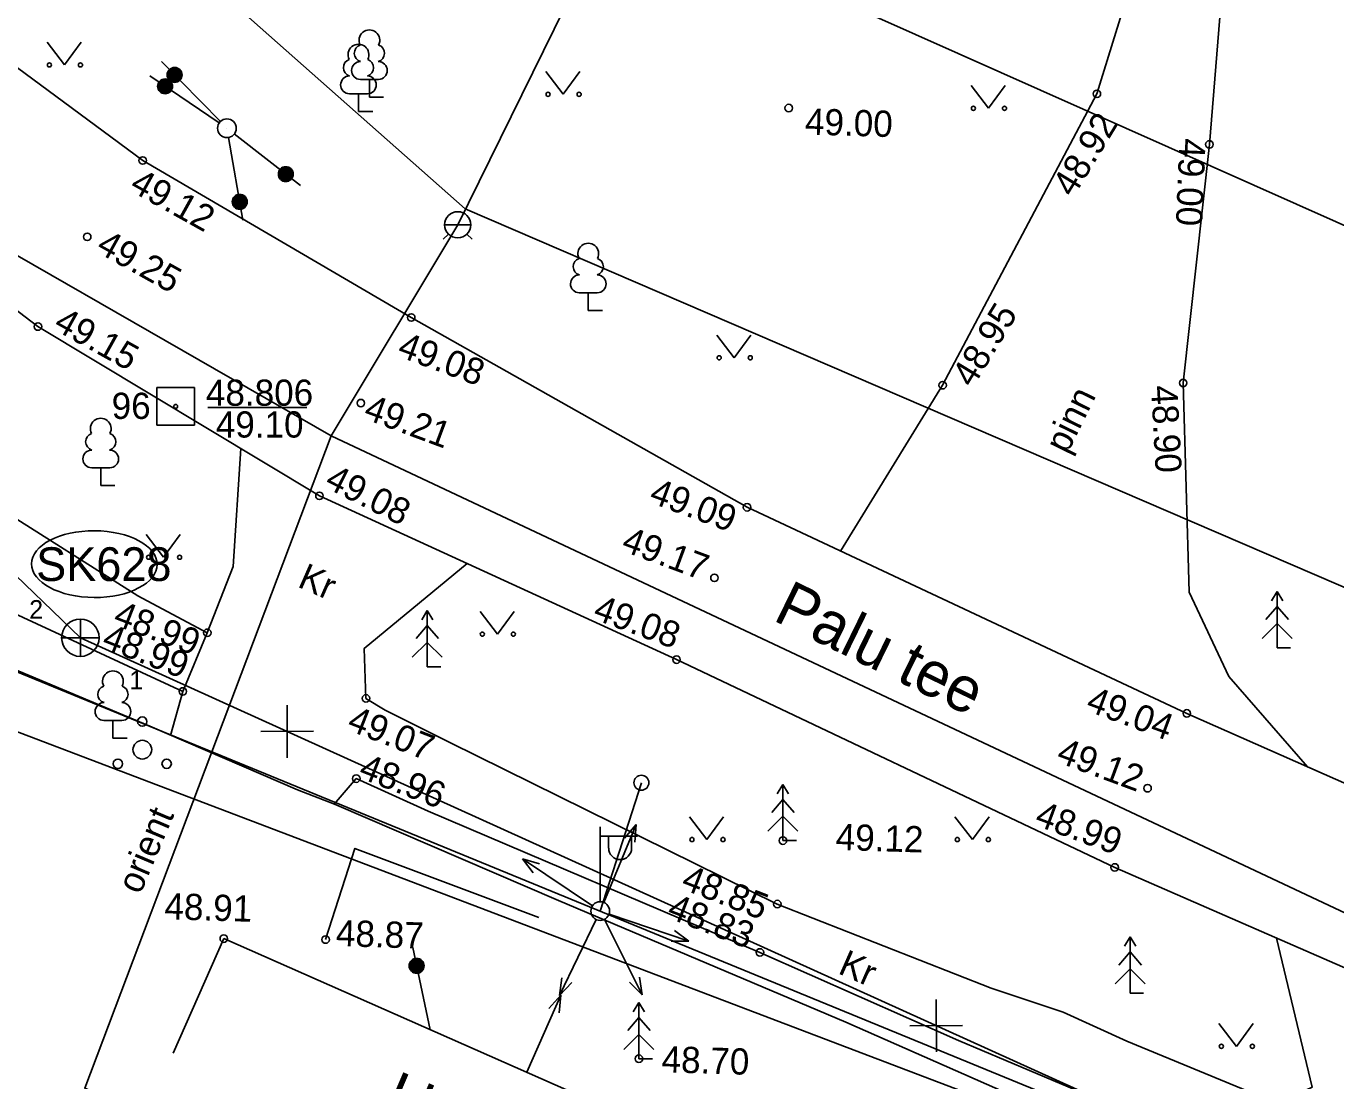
# Model space of a CAD drawing. Extents: x 640958 to 642190, y 6455812 to 6456715.
# Drawn here: x 641164.1 to 641199.07, y 6456313.46 to 6456341.62 of the extents above; entities that cross this region are included whole.
import ezdxf

# ---------------------------------------------------------------- set-up
doc = ezdxf.new("R2010")
doc.units = 0
for name, color, linetype in [('AED', 7, 'Continuous'), ('ALUSVORK', 7, 'Continuous'), ('HALJASTUS', 7, 'Continuous'), ('HOONE', 7, 'Continuous'), ('KAEVU_NR', 7, 'Continuous'), ('KORGUS', 7, 'Continuous'), ('MOOTPIIR', 7, 'Continuous'), ('MPOHULIIN', 7, 'Continuous'), ('PIIR', 7, 'Continuous'), ('POST', 7, 'Continuous'), ('PUU', 7, 'Continuous'), ('SIOHULIIN', 7, 'Continuous'), ('SKKAEV', 7, 'Continuous'), ('SKTRASS', 7, 'Continuous'), ('TEE', 7, 'Continuous'), ('TORU_NR', 7, 'Continuous'), ('VKAEV', 7, 'Continuous'), ('VTRASS', 7, 'Continuous')]:
    doc.layers.add(name, color=color, linetype=linetype)

msp = doc.modelspace()

# ---------------------------------------------------------------- linework, layer by layer
at = {"layer": 'AED'}
msp.add_lwpolyline([(641163.458, 6456324.591), (641167.397, 6456322.935), (641171.345, 6456321.231), (641172.331, 6456320.844), (641178.312, 6456318.279), (641185.984, 6456315.026), (641192.889, 6456311.986)], dxfattribs=at)
at = {"layer": 'ALUSVORK'}
msp.add_line((641168.95, 6456331.44), (641171.59, 6456331.44), dxfattribs=at)
msp.add_lwpolyline([(641167.589, 6456331.971), (641168.589, 6456331.971), (641168.589, 6456330.971), (641167.589, 6456330.971)], close=True, dxfattribs=at)
msp.add_circle((641168.089, 6456331.471), 0.05, dxfattribs=at)
at = {"layer": 'HALJASTUS'}
for p, q in [((641164.654, 6456341.196), (641165.117, 6456340.59)), ((641165.117, 6456340.59), (641165.563, 6456341.196)), ((641177.97, 6456340.413), (641178.434, 6456339.806)), ((641178.434, 6456339.806), (641178.879, 6456340.413)), ((641189.328, 6456340.037), (641189.792, 6456339.431)), ((641189.792, 6456339.431), (641190.237, 6456340.037)), ((641182.54, 6456333.376), (641183.003, 6456332.769)), ((641183.003, 6456332.769), (641183.449, 6456333.376)), ((641167.301, 6456328.048), (641167.765, 6456327.442)), ((641167.765, 6456327.442), (641168.21, 6456328.048)), ((641176.216, 6456325.996), (641176.68, 6456325.389)), ((641176.68, 6456325.389), (641177.125, 6456325.996)), ((641181.811, 6456320.51), (641182.275, 6456319.903)), ((641182.275, 6456319.903), (641182.72, 6456320.51)), ((641188.898, 6456320.51), (641189.362, 6456319.903)), ((641189.362, 6456319.903), (641189.807, 6456320.51)), ((641195.948, 6456314.987), (641196.412, 6456314.38)), ((641196.412, 6456314.38), (641196.857, 6456314.987))]:
    msp.add_line(p, q, dxfattribs=at)
msp.add_lwpolyline([(641177.789, 6456317.823), (641172.874, 6456319.667), (641172.092, 6456317.232)], dxfattribs=at)
for centre in [(641164.716, 6456340.59), (641165.545, 6456340.59), (641178.033, 6456339.806), (641178.861, 6456339.806), (641189.391, 6456339.431), (641190.22, 6456339.431), (641182.602, 6456332.769), (641183.431, 6456332.769), (641167.364, 6456327.442), (641168.192, 6456327.442), (641176.278, 6456325.389), (641177.107, 6456325.389), (641181.874, 6456319.903), (641182.702, 6456319.903), (641188.961, 6456319.903), (641189.79, 6456319.903), (641196.011, 6456314.38), (641196.839, 6456314.38)]:
    msp.add_circle(centre, 0.055, dxfattribs=at)
at = {"layer": 'HOONE'}
msp.add_line((641168.024, 6456314.2), (641169.372, 6456317.258), dxfattribs=at)
msp.add_lwpolyline([(641169.372, 6456317.258), (641180.359, 6456312.413)], dxfattribs=at)
at = {"layer": 'KAEVU_NR'}
msp.add_ellipse((641165.916, 6456327.258), major_axis=(1.678, -0.009), ratio=0.531431, dxfattribs=at)
at = {"layer": 'KORGUS'}
for centre in [(641192.688, 6456339.818), (641184.458, 6456339.438), (641195.691, 6456338.467), (641167.208, 6456338.038), (641165.726, 6456335.999), (641174.378, 6456333.846), (641164.41, 6456333.603), (641188.569, 6456332.036), (641194.991, 6456332.096), (641173.033, 6456331.559), (641171.927, 6456329.083), (641183.346, 6456328.777), (641182.475, 6456326.892), (641168.933, 6456325.426), (641181.463, 6456324.709), (641168.279, 6456323.859), (641173.17, 6456323.673), (641195.09, 6456323.272), (641172.911, 6456321.53), (641194.041, 6456321.274), (641184.304, 6456319.874), (641193.163, 6456319.159), (641184.154, 6456318.181), (641169.372, 6456317.258), (641172.092, 6456317.232), (641183.69, 6456316.889), (641180.458, 6456314.05)]:
    msp.add_circle(centre, 0.1, dxfattribs=at)
at = {"layer": 'MOOTPIIR'}
for points in [[(641097.257, 6456411.671), (641153.291, 6456358), (641187.146, 6456401.389), (641194.858, 6456422.256), (641207.404, 6456418.284), (641205.403, 6456410.883), (641208.909, 6456409.581), (641186.704, 6456341.911), (641421.364, 6456237.404)], [(641192.754, 6456311.788), (641163.338, 6456322.979), (641134.273, 6456335.497), (641122.76, 6456352.869)]]:
    msp.add_lwpolyline(points, dxfattribs=at)
at = {"layer": 'MPOHULIIN'}
for p, q in [((641179.52, 6456318.225), (641180.383, 6456320.303)), ((641180.383, 6456320.303), (641180.071, 6456319.944)), ((641180.383, 6456320.303), (641180.347, 6456319.829)), ((641177.347, 6456319.387), (641177.638, 6456319.011)), ((641177.347, 6456319.387), (641177.805, 6456319.259)), ((641179.216, 6456318.134), (641177.347, 6456319.387)), ((641179.315, 6456317.769), (641178.339, 6456315.742)), ((641179.423, 6456317.994), (641179.423, 6456317.994)), ((641179.423, 6456317.994), (641179.423, 6456317.994)), ((641179.423, 6456317.994), (641179.423, 6456317.994)), ((641179.424, 6456317.995), (641179.424, 6456317.995)), ((641179.424, 6456317.994), (641179.424, 6456317.994)), ((641179.535, 6456317.771), (641180.544, 6456315.759)), ((641179.66, 6456317.913), (641181.791, 6456317.19)), ((641181.791, 6456317.19), (641181.412, 6456317.477)), ((641181.791, 6456317.19), (641181.315, 6456317.194)), ((641178.339, 6456315.742), (641178.401, 6456316.213)), ((641178.339, 6456315.742), (641178.67, 6456316.083)), ((641180.544, 6456315.759), (641180.209, 6456316.097)), ((641180.544, 6456315.759), (641180.476, 6456316.23)), ((641177.469, 6456313.687), (641178.37, 6456315.749)), ((641178.37, 6456315.749), (641178.052, 6456315.395)), ((641178.37, 6456315.749), (641178.326, 6456315.275))]:
    msp.add_line(p, q, dxfattribs=at)
at = {"layer": 'PIIR'}
for points in [[(641395.61, 6456499.51), (641328.48, 6456490.08), (641219.71, 6456463.11), (641196.51, 6456421.16), (641204.34, 6456418.51), (641196.83, 6456397.32), (641158.23, 6456352.31), (641175.82, 6456336.75), (641369.56, 6456253.33), (641395.08, 6456264.88)], [(641192.95, 6456312.44), (641163.48, 6456324.53), (641155.85, 6456280.47), (641151.02, 6456252.59), (641179.58, 6456243.31)]]:
    msp.add_lwpolyline(points, close=True, dxfattribs=at)
at = {"layer": 'POST'}
for p, q in [((641179.424, 6456317.994), (641180.524, 6456321.421)), ((641179.424, 6456318.244), (641179.424, 6456320.244)), ((641179.424, 6456319.994), (641180.424, 6456319.994)), ((641179.65, 6456319.673), (641179.65, 6456319.994)), ((641180.263, 6456319.673), (641180.263, 6456319.994)), ((641179.424, 6456317.994), (641179.424, 6456317.994))]:
    msp.add_line(p, q, dxfattribs=at)
for centre, radius in [((641169.456, 6456338.899), 0.25), ((641180.524, 6456321.421), 0.2), ((641179.424, 6456317.994), 0.25)]:
    msp.add_circle(centre, radius, dxfattribs=at)
msp.add_arc((641179.957, 6456319.673), 0.306, 180, 0, dxfattribs=at)
at = {"layer": 'PUU'}
for p, q in [((641173.501, 6456340.203), (641173.021, 6456340.203)), ((641173.261, 6456339.728), (641173.261, 6456340.203)), ((641173.209, 6456339.82), (641172.729, 6456339.82)), ((641172.969, 6456339.345), (641172.969, 6456339.82)), ((641173.641, 6456339.728), (641173.261, 6456339.728)), ((641173.349, 6456339.345), (641172.969, 6456339.345)), ((641179.346, 6456334.506), (641178.866, 6456334.506)), ((641179.106, 6456334.031), (641179.106, 6456334.506)), ((641179.486, 6456334.031), (641179.106, 6456334.031)), ((641166.327, 6456329.831), (641165.847, 6456329.831)), ((641166.087, 6456329.356), (641166.087, 6456329.831)), ((641166.467, 6456329.356), (641166.087, 6456329.356)), ((641197.501, 6456326.526), (641197.351, 6456326.276)), ((641197.651, 6456326.276), (641197.501, 6456326.526)), ((641197.501, 6456326.526), (641197.501, 6456325.026)), ((641197.501, 6456326.126), (641197.201, 6456325.776)), ((641197.801, 6456325.776), (641197.501, 6456326.126)), ((641174.807, 6456326.02), (641174.657, 6456325.77)), ((641174.957, 6456325.77), (641174.807, 6456326.02)), ((641174.807, 6456326.02), (641174.807, 6456324.52)), ((641174.807, 6456325.62), (641174.507, 6456325.27)), ((641175.107, 6456325.27), (641174.807, 6456325.62)), ((641197.501, 6456325.676), (641197.101, 6456325.276)), ((641197.901, 6456325.276), (641197.501, 6456325.676)), ((641174.807, 6456325.17), (641174.407, 6456324.77)), ((641175.207, 6456324.77), (641174.807, 6456325.17)), ((641197.861, 6456325.026), (641197.501, 6456325.026)), ((641175.167, 6456324.52), (641174.807, 6456324.52)), ((641166.652, 6456323.084), (641166.172, 6456323.084)), ((641166.412, 6456322.609), (641166.412, 6456323.084)), ((641166.792, 6456322.609), (641166.412, 6456322.609)), ((641184.304, 6456321.374), (641184.154, 6456321.124)), ((641184.454, 6456321.124), (641184.304, 6456321.374)), ((641184.304, 6456321.374), (641184.304, 6456319.874)), ((641184.304, 6456320.974), (641184.004, 6456320.624)), ((641184.604, 6456320.624), (641184.304, 6456320.974)), ((641184.304, 6456320.524), (641183.904, 6456320.124)), ((641184.704, 6456320.124), (641184.304, 6456320.524)), ((641184.664, 6456319.874), (641184.304, 6456319.874)), ((641193.576, 6456317.302), (641193.426, 6456317.052)), ((641193.726, 6456317.052), (641193.576, 6456317.302)), ((641193.576, 6456317.302), (641193.576, 6456315.802)), ((641193.576, 6456316.902), (641193.276, 6456316.552)), ((641193.876, 6456316.552), (641193.576, 6456316.902)), ((641193.576, 6456316.452), (641193.176, 6456316.052)), ((641193.976, 6456316.052), (641193.576, 6456316.452)), ((641193.936, 6456315.802), (641193.576, 6456315.802)), ((641180.458, 6456315.55), (641180.308, 6456315.3)), ((641180.608, 6456315.3), (641180.458, 6456315.55)), ((641180.458, 6456315.55), (641180.458, 6456314.05)), ((641180.458, 6456315.15), (641180.158, 6456314.8)), ((641180.758, 6456314.8), (641180.458, 6456315.15)), ((641180.458, 6456314.7), (641180.058, 6456314.3)), ((641180.858, 6456314.3), (641180.458, 6456314.7)), ((641180.818, 6456314.05), (641180.458, 6456314.05))]:
    msp.add_line(p, q, dxfattribs=at)
for centre, radius in [((641167.197, 6456323.054), 0.125), ((641167.197, 6456322.304), 0.25), ((641166.547, 6456321.929), 0.125), ((641167.847, 6456321.929), 0.125)]:
    msp.add_circle(centre, radius, dxfattribs=at)
for centre, radius, start, end in [((641173.261, 6456341.248), 0.277, 332.5799, 207.4201), ((641172.969, 6456340.865), 0.277, 332.5799, 207.4201), ((641173.091, 6456340.901), 0.233, 109.0217, 253.1415), ((641173.431, 6456340.901), 0.233, 286.8508, 70.9859), ((641172.799, 6456340.517), 0.233, 109.0217, 253.1415), ((641173.024, 6456340.441), 0.238, 90.0016, 269.3953), ((641173.139, 6456340.517), 0.233, 286.8508, 70.9859), ((641173.499, 6456340.441), 0.238, 270.6047, 89.9984), ((641172.731, 6456340.057), 0.238, 90.0016, 269.3953), ((641173.206, 6456340.057), 0.238, 270.6047, 89.9984), ((641179.106, 6456335.551), 0.277, 332.5799, 207.4201), ((641178.936, 6456335.203), 0.233, 109.0217, 253.1415), ((641179.276, 6456335.203), 0.233, 286.8508, 70.9859), ((641178.869, 6456334.743), 0.238, 90.0016, 269.3953), ((641179.344, 6456334.743), 0.238, 270.6047, 89.9984), ((641166.087, 6456330.876), 0.277, 332.5799, 207.4201), ((641165.917, 6456330.528), 0.233, 109.0217, 253.1415), ((641166.257, 6456330.528), 0.233, 286.8508, 70.9859), ((641165.849, 6456330.068), 0.238, 90.0016, 269.3953), ((641166.324, 6456330.068), 0.238, 270.6047, 89.9984), ((641166.412, 6456324.129), 0.277, 332.5799, 207.4201), ((641166.242, 6456323.782), 0.233, 109.0217, 253.1415), ((641166.582, 6456323.782), 0.233, 286.8508, 70.9859), ((641166.175, 6456323.322), 0.238, 90.0016, 269.3953), ((641166.65, 6456323.322), 0.238, 270.6047, 89.9984)]:
    msp.add_arc(centre, radius, start, end, dxfattribs=at)
at = {"layer": 'SIOHULIIN'}
for p, q in [((641169.281, 6456339.078), (641167.713, 6456340.679)), ((641169.249, 6456339.039), (641167.394, 6456340.297)), ((641169.456, 6456338.899), (641169.456, 6456338.899)), ((641169.456, 6456338.899), (641169.456, 6456338.899)), ((641169.456, 6456338.899), (641169.456, 6456338.899)), ((641169.456, 6456338.899), (641169.456, 6456338.899)), ((641169.653, 6456338.746), (641171.421, 6456337.369)), ((641169.499, 6456338.653), (641169.884, 6456336.445)), ((641174.888, 6456314.825), (641174.417, 6456317.016))]:
    msp.add_line(p, q, dxfattribs=at)
for centre, radius in [((641168.06, 6456340.324), 0.199), ((641168.06, 6456340.324), 0.19), ((641168.06, 6456340.324), 0.18), ((641168.06, 6456340.324), 0.171), ((641168.06, 6456340.324), 0.162), ((641168.06, 6456340.324), 0.152), ((641168.06, 6456340.324), 0.143), ((641168.06, 6456340.324), 0.133), ((641168.06, 6456340.324), 0.124), ((641168.06, 6456340.324), 0.114), ((641168.06, 6456340.324), 0.105), ((641168.06, 6456340.324), 0.0953), ((641167.805, 6456340.018), 0.199), ((641167.805, 6456340.018), 0.19), ((641167.805, 6456340.018), 0.18), ((641167.805, 6456340.018), 0.171), ((641167.805, 6456340.018), 0.162), ((641167.805, 6456340.018), 0.152), ((641167.805, 6456340.018), 0.143), ((641167.805, 6456340.018), 0.133), ((641167.805, 6456340.018), 0.124), ((641167.805, 6456340.018), 0.114), ((641167.805, 6456340.018), 0.105), ((641167.805, 6456340.018), 0.0953), ((641167.805, 6456340.018), 0.0858), ((641167.805, 6456340.018), 0.0763), ((641167.805, 6456340.018), 0.0669), ((641167.805, 6456340.018), 0.0574), ((641167.805, 6456340.018), 0.0479), ((641168.06, 6456340.324), 0.0858), ((641168.06, 6456340.324), 0.0763), ((641168.06, 6456340.324), 0.0669), ((641168.06, 6456340.324), 0.0574), ((641168.06, 6456340.324), 0.0479), ((641168.06, 6456340.324), 0.0385), ((641168.06, 6456340.324), 0.029), ((641168.06, 6456340.324), 0.0195), ((641168.06, 6456340.324), 0.0101), ((641168.06, 6456340.324), 0.00061), ((641167.805, 6456340.018), 0.0385), ((641167.805, 6456340.018), 0.029), ((641167.805, 6456340.018), 0.0195), ((641167.805, 6456340.018), 0.0101), ((641167.805, 6456340.018), 0.00061), ((641171.029, 6456337.673), 0.199), ((641171.029, 6456337.673), 0.19), ((641171.029, 6456337.673), 0.18), ((641171.029, 6456337.673), 0.171), ((641171.029, 6456337.673), 0.162), ((641171.029, 6456337.673), 0.152), ((641171.029, 6456337.673), 0.143), ((641171.029, 6456337.673), 0.133), ((641171.029, 6456337.673), 0.124), ((641171.029, 6456337.673), 0.114), ((641171.029, 6456337.673), 0.105), ((641171.029, 6456337.673), 0.0953), ((641171.029, 6456337.673), 0.0858), ((641171.029, 6456337.673), 0.0763), ((641171.029, 6456337.673), 0.0669), ((641171.029, 6456337.673), 0.0574), ((641171.029, 6456337.673), 0.0479), ((641171.029, 6456337.673), 0.0385), ((641171.029, 6456337.673), 0.029), ((641171.029, 6456337.673), 0.0195), ((641171.029, 6456337.673), 0.0101), ((641171.029, 6456337.673), 0.00061), ((641169.799, 6456336.934), 0.199), ((641169.799, 6456336.934), 0.19), ((641169.799, 6456336.934), 0.18), ((641169.799, 6456336.934), 0.171), ((641169.799, 6456336.934), 0.162), ((641169.799, 6456336.934), 0.152), ((641169.799, 6456336.934), 0.143), ((641169.799, 6456336.934), 0.133), ((641169.799, 6456336.934), 0.124), ((641169.799, 6456336.934), 0.114), ((641169.799, 6456336.934), 0.105), ((641169.799, 6456336.934), 0.0953), ((641169.799, 6456336.934), 0.0858), ((641169.799, 6456336.934), 0.0763), ((641169.799, 6456336.934), 0.0669), ((641169.799, 6456336.934), 0.0574), ((641169.799, 6456336.934), 0.0479), ((641169.799, 6456336.934), 0.0385), ((641169.799, 6456336.934), 0.029), ((641169.799, 6456336.934), 0.0195), ((641169.799, 6456336.934), 0.0101), ((641169.799, 6456336.934), 0.00061), ((641174.522, 6456316.531), 0.199), ((641174.522, 6456316.531), 0.19), ((641174.522, 6456316.531), 0.18), ((641174.522, 6456316.531), 0.171), ((641174.522, 6456316.531), 0.162), ((641174.522, 6456316.531), 0.152), ((641174.522, 6456316.531), 0.143), ((641174.522, 6456316.531), 0.133), ((641174.522, 6456316.531), 0.124), ((641174.522, 6456316.531), 0.114), ((641174.522, 6456316.531), 0.105), ((641174.522, 6456316.531), 0.0953), ((641174.522, 6456316.531), 0.0858), ((641174.522, 6456316.531), 0.0763), ((641174.522, 6456316.531), 0.0669), ((641174.522, 6456316.531), 0.0574), ((641174.522, 6456316.531), 0.0479), ((641174.522, 6456316.531), 0.0385), ((641174.522, 6456316.531), 0.029), ((641174.522, 6456316.531), 0.0195), ((641174.522, 6456316.531), 0.0101), ((641174.522, 6456316.531), 0.00061)]:
    msp.add_circle(centre, radius, dxfattribs=at)
at = {"layer": 'SKKAEV'}
for p, q in [((641165.543, 6456324.793), (641165.543, 6456325.793)), ((641165.043, 6456325.293), (641166.043, 6456325.293))]:
    msp.add_line(p, q, dxfattribs=at)
msp.add_circle((641165.543, 6456325.293), 0.5, dxfattribs=at)
at = {"layer": 'SKTRASS'}
for p, q in [((641126.952, 6456362.408), (641165.543, 6456325.293)), ((641165.543, 6456325.293), (641222.657, 6456299.411)), ((641171.069, 6456322.09), (641171.061, 6456323.49)), ((641171.765, 6456322.794), (641170.365, 6456322.786)), ((641188.401, 6456314.236), (641188.393, 6456315.636)), ((641189.097, 6456314.94), (641187.697, 6456314.932))]:
    msp.add_line(p, q, dxfattribs=at)
at = {"layer": 'TEE'}
for p, q in [((641167.077, 6456326.411), (641160.219, 6456330.748)), ((641168.933, 6456325.426), (641167.077, 6456326.411)), ((641168.279, 6456323.859), (641168.933, 6456325.426)), ((641198.038, 6456310.727), (641188.994, 6456314.534))]:
    msp.add_line(p, q, dxfattribs=at)
for points in [[(641197.535, 6456380.684), (641196.775, 6456377.395), (641195.865, 6456368.49), (641195.873, 6456358.308), (641196.529, 6456348.78), (641195.691, 6456338.467), (641194.991, 6456332.096), (641195.148, 6456326.512), (641196.209, 6456324.257), (641198.309, 6456321.849)], [(641185.84, 6456327.608), (641188.569, 6456332.036), (641192.688, 6456339.818), (641194.093, 6456344.365), (641194.043, 6456345.43), (641194.051, 6456348.669), (641193.654, 6456358.353), (641193.376, 6456368.433), (641193.74, 6456377.791)], [(641375.282, 6456245.494), (641364.793, 6456249.626), (641353.459, 6456254.288), (641343.899, 6456258.311), (641330.47, 6456264.386), (641317.363, 6456270.239), (641304.101, 6456276.035), (641292.229, 6456281.193), (641279.429, 6456286.791), (641267.528, 6456291.9), (641254.834, 6456297.291), (641242.208, 6456302.775), (641230.118, 6456308.092), (641219.457, 6456312.625), (641207.845, 6456317.636), (641195.09, 6456323.272), (641183.346, 6456328.777), (641174.378, 6456333.846), (641167.208, 6456338.038), (641157.942, 6456344.896), (641148.946, 6456352.4)], [(641145.939, 6456348.325), (641154.818, 6456340.909), (641164.41, 6456333.603), (641171.927, 6456329.083), (641181.463, 6456324.709), (641193.163, 6456319.159), (641205.958, 6456313.577), (641217.57, 6456308.356), (641228.202, 6456303.842), (641240.297, 6456298.478), (641253.09, 6456293.233), (641265.468, 6456287.408), (641277.613, 6456282.247), (641289.928, 6456276.806), (641301.856, 6456272.029), (641315.147, 6456265.857), (641328.627, 6456260.382), (641342.037, 6456254.108), (641351.57, 6456250.373), (641352.694, 6456249.574), (641362.888, 6456244.903), (641373.677, 6456241.007)], [(641168.933, 6456325.426), (641169.623, 6456327.197), (641169.832, 6456330.343)], [(641168.279, 6456323.859), (641158.767, 6456328.267), (641156.668, 6456328.878), (641156.233, 6456327.689)], [(641175.872, 6456327.274), (641173.125, 6456325.008), (641173.17, 6456323.673), (641173.682, 6456323.355)], [(641167.949, 6456322.679), (641168.279, 6456323.859)], [(641173.682, 6456323.355), (641175.411, 6456322.493), (641184.154, 6456318.181), (641189.866, 6456315.936)], [(641174.829, 6456320.658), (641172.911, 6456321.53), (641172.323, 6456320.851)], [(641188.994, 6456314.534), (641183.69, 6456316.889), (641174.829, 6456320.658)], [(641193.491, 6456314.517), (641197.523, 6456312.857), (641198.436, 6456313.29), (641197.488, 6456317.272)], [(641189.866, 6456315.936), (641191.785, 6456315.295), (641193.491, 6456314.517)]]:
    msp.add_lwpolyline(points, dxfattribs=at)
at = {"layer": 'VKAEV'}
for p, q in [((641175.269, 6456336.321), (641175.969, 6456336.321)), ((641175.372, 6456336.074), (641175.232, 6456335.934)), ((641175.867, 6456336.074), (641176.006, 6456335.934))]:
    msp.add_line(p, q, dxfattribs=at)
msp.add_circle((641175.619, 6456336.321), 0.35, dxfattribs=at)
at = {"layer": 'VTRASS'}
for points in [[(641172.239, 6456330.687), (641175.619, 6456336.321), (641182.763, 6456350.828), (641191.291, 6456376.813), (641205.399, 6456398.712), (641208.742, 6456408.845)], [(641158.994, 6456338.287), (641172.239, 6456330.687), (641204.485, 6456315.506), (641222.857, 6456307.643)], [(641172.239, 6456330.687), (641165.66, 6456313.264), (641167.293, 6456312.543)]]:
    msp.add_lwpolyline(points, dxfattribs=at)

# ---------------------------------------------------------------- texts
at = {"layer": 'ALUSVORK'}
msp.add_text('48.806', height=0.7, dxfattribs=at).set_placement((641168.896, 6456331.487))
for s, p in [('96', (641166.379, 6456331.136)), ('49.10', (641169.16, 6456330.638))]:
    msp.add_text(s, height=0.7, rotation=360, dxfattribs=at).set_placement(p)
at = {"layer": 'HOONE'}
msp.add_text('H', height=1.2, rotation=336.8193, dxfattribs=at).set_placement((641173.573, 6456312.638))
at = {"layer": 'KAEVU_NR'}
msp.add_text('SK628', height=0.9, dxfattribs=at).set_placement((641164.363, 6456326.808))
at = {"layer": 'KORGUS'}
for s, rotation, p in [('49.00', 358.2527, (641184.885, 6456338.733)), ('48.92', 58.6612, (641192.055, 6456337.027)), ('49.00', 267.6073, (641194.894, 6456338.641)), ('49.12', 330.8864, (641166.824, 6456337.249)), ('49.25', 330.8864, (641165.931, 6456335.615)), ('48.95', 58.6612, (641189.371, 6456331.943)), ('49.15', 330.8864, (641164.792, 6456333.544)), ('49.08', 339.6367, (641173.974, 6456332.823)), ('49.21', 339.6367, (641173.072, 6456331.156)), ('48.90', 273.0827, (641194.133, 6456332.017)), ('49.08', 333.2118, (641172.033, 6456329.327)), ('49.09', 339.6367, (641180.699, 6456328.92)), ('49.17', 339.6367, (641179.958, 6456327.628)), ('48.99', 338.6857, (641166.384, 6456325.655)), ('49.08', 339.6367, (641179.199, 6456325.804)), ('48.99', 338.6857, (641166.081, 6456325.042)), ('49.04', 339.6367, (641192.363, 6456323.358)), ('49.07', 338.6857, (641172.632, 6456322.844)), ('49.12', 339.6367, (641191.575, 6456321.986)), ('48.96', 338.6857, (641172.937, 6456321.57)), ('48.99', 339.6367, (641190.995, 6456320.299)), ('49.12', 358.2527, (641185.705, 6456319.627)), ('48.85', 338.6857, (641181.552, 6456318.6)), ('48.91', 358.2527, (641167.78, 6456317.777)), ('48.83', 338.6857, (641181.175, 6456317.832)), ('48.87', 358.2527, (641172.359, 6456317.06)), ('48.70', 358.2527, (641181.055, 6456313.691))]:
    msp.add_text(s, height=0.7, rotation=rotation, dxfattribs=at).set_placement(p)
at = {"layer": 'TEE'}
for s, height, rotation, p in [('pinn', 0.7, 63.7825, (641191.895, 6456330.173)), ('Kr', 0.7, 336.303, (641171.314, 6456326.664)), ('Palu tee', 1.2, 333.9699, (641184.005, 6456325.774)), ('Kr', 0.7, 336.303, (641185.746, 6456316.34))]:
    msp.add_text(s, height=height, rotation=rotation, dxfattribs=at).set_placement(p)
at = {"layer": 'TORU_NR'}
for s, p in [('2', (641164.176, 6456325.798)), ('1', (641166.852, 6456323.912))]:
    msp.add_text(s, height=0.5, dxfattribs=at).set_placement(p)
at = {"layer": 'VTRASS'}
msp.add_text('orient', height=0.7, rotation=67.0102, dxfattribs=at).set_placement((641167.141, 6456318.415))

doc.saveas('drawing.dxf')
